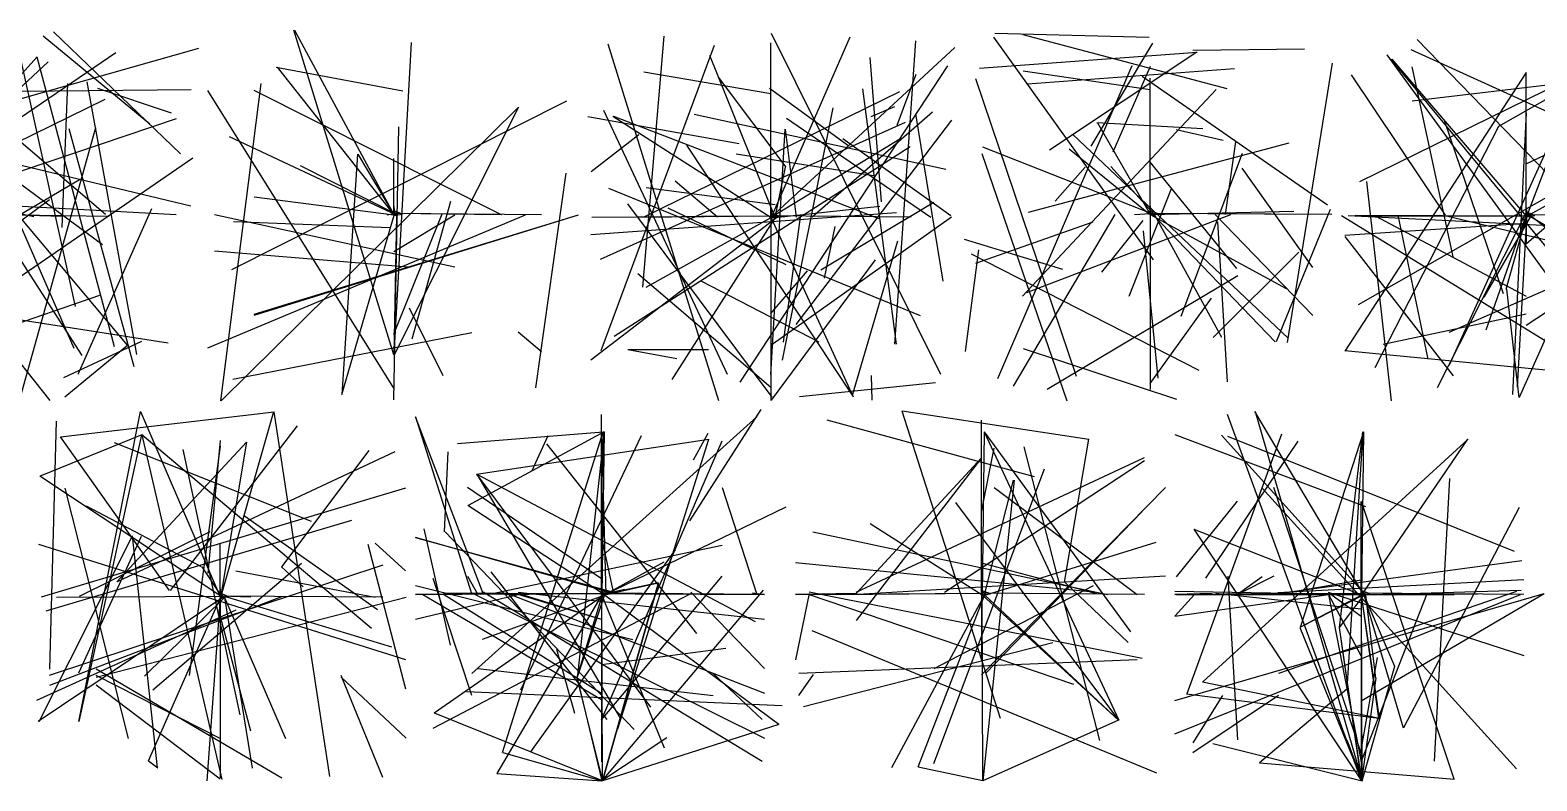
# Model space of a CAD drawing. Header units: metres. Extents: x 0 to 526, y -123 to 40.
# Drawn here: x 282.8 to 444.7, y -122.7 to -42 of the extents above; entities that cross this region are included whole.
import ezdxf

# ---------------------------------------------------------------- set-up
doc = ezdxf.new("R2010")
doc.units = ezdxf.units.M

msp = doc.modelspace()

# ---------------------------------------------------------------- linework, layer by layer
at = {"layer": 'MCD_Layer_33'}
for p, q in [((281.342041, -43.18042), (287.645752, -71.736328)), ((295.676758, -52.134888), (284.191162, -42.678711)), ((298.973877, -55.331299), (285.309937, -42.204468)), ((262.473633, -68.166992), (283.566772, -44.918701)), ((270.832397, -58.82312), (292.005493, -44.454834)), ((300.911743, -43.990967), (274.426758, -51.503174)), ((283.529541, -44.918701), (291.848633, -76.022827)), ((263.255493, -65.479004), (284.738647, -45.438721)), ((300.109741, -48.455078), (281.777832, -48.610718)), ((286.237671, -63.221313), (286.86145, -47.751953)), ((294.269897, -76.891968), (288.925659, -47.595703)), ((297.98999, -50.954468), (290.093872, -48.298828)), ((290.829956, -49.470703), (265.24585, -62.048828)), ((298.51001, -51.580078), (267.405884, -62.048828)), ((261.56604, -52.517578), (284.941895, -81.814453)), ((300.069458, -60.954468), (265.150024, -52.596313)), ((289.817383, -52.518799), (281.614258, -81.862671)), ((286.967041, -52.598755), (293.958008, -78.182861)), ((281.342041, -53.64917), (290.909912, -61.814453)), ((300.285522, -55.782959), (271.692383, -75.463135)), ((279.973633, -57.239258), (290.598633, -65.05481)), ((288.097412, -58.118774), (281.380493, -62.08667)), ((298.51001, -61.892578), (261.56604, -59.861328)), ((266.829712, -58.533203), (283.213989, -62.048218)), ((262.904541, -76.598999), (284.895508, -60.214722)), ((295.833008, -61.238892), (287.942993, -79.014771)), ((288.411133, -76.998779), (278.565552, -61.719238)), ((291.293823, -62.050049), (281.342041, -61.93042)), ((286.237671, -62.049438), (281.342041, -61.93042)), ((287.551758, -76.254761), (281.379883, -62.08667)), ((281.654541, -62.08667), (293.217041, -75.87085)), ((263.411133, -79.807007), (290.286133, -70.502808)), ((278.333008, -72.615234), (297.629272, -75.638916)), ((294.779541, -75.494873), (286.379883, -79.390747)), ((286.536133, -81.442749), (293.255493, -75.87085))]:
    msp.add_line(p, q, dxfattribs=at)
at = {"layer": 'MCD_Layer_34'}
for p, q in [((321.87207, -76.902344), (311.128662, -42.03479)), ((311.206787, -42.03479), (321.910522, -61.902344)), ((321.910522, -76.902344), (323.784912, -43.35437)), ((309.253662, -46.030762), (322.848022, -48.542358)), ((309.331787, -46.030762), (321.910522, -61.902344)), ((321.87207, -80.496094), (301.911743, -48.505127)), ((303.27832, -81.862671), (307.613037, -47.750732)), ((333.463867, -61.863892), (306.87207, -48.505127)), ((340.420044, -49.676392), (304.431885, -67.802612)), ((303.316772, -81.862671), (335.269287, -50.310547)), ((335.269287, -50.310547), (321.910522, -76.902344)), ((321.87207, -81.746094), (322.431763, -52.411377)), ((322.18457, -61.902344), (304.21582, -53.502686)), ((322.34082, -61.902344), (311.87207, -56.622803)), ((317.96582, -55.342896), (316.284302, -81.16687)), ((318.003052, -55.342896), (321.909302, -61.902344)), ((321.87207, -61.589844), (321.87207, -55.808594)), ((340.351685, -57.411377), (337.104004, -80.457642)), ((321.87207, -61.902344), (306.87207, -59.989502)), ((321.87207, -61.433594), (321.87207, -60.964844)), ((321.87207, -60.964844), (321.950195, -61.902344)), ((321.87207, -61.433594), (321.950195, -61.902344)), ((321.87207, -61.746094), (321.87207, -61.433594)), ((321.87207, -61.433594), (321.950195, -61.902344)), ((321.87207, -61.746094), (321.87207, -61.433594)), ((322.80957, -61.824219), (321.87207, -61.433594)), ((321.87207, -61.746094), (321.87207, -61.433594)), ((323.861816, -75.182373), (328.003052, -60.398438)), ((301.911743, -76.161377), (336.023682, -61.863892)), ((328.431519, -67.490112), (302.607544, -61.865112)), ((304.643677, -62.606689), (321.440552, -63.246948)), ((306.87207, -72.567627), (341.739624, -61.863892)), ((306.87207, -72.645752), (341.739624, -61.863892)), ((316.283691, -81.16687), (321.909302, -61.902344)), ((321.167725, -61.865112), (321.87207, -61.746094)), ((322.34082, -61.824219), (321.87207, -61.589844)), ((321.87207, -61.589844), (321.87207, -61.902344)), ((322.34082, -61.824219), (321.87207, -61.589844)), ((337.743652, -61.863892), (321.87207, -61.746094)), ((333.463867, -61.863892), (321.87207, -61.746094)), ((321.87207, -61.902344), (321.87207, -61.746094)), ((321.87207, -74.714844), (327.071655, -61.786377)), ((321.87207, -74.714844), (327.071655, -61.786377)), ((321.87207, -65.808594), (328.431519, -61.865112)), ((322.18457, -61.902344), (321.87207, -76.902344)), ((321.87207, -61.902344), (322.02832, -61.902344)), ((321.910522, -61.902344), (322.02832, -61.902344)), ((321.910522, -61.902344), (322.02832, -61.902344)), ((321.950195, -61.902344), (322.18457, -61.902344)), ((321.950195, -61.902344), (322.18457, -61.902344)), ((321.950195, -61.902344), (322.18457, -61.902344)), ((322.02832, -61.902344), (322.80957, -61.824219)), ((322.02832, -61.902344), (322.34082, -61.824219)), ((322.02832, -61.902344), (322.34082, -61.824219)), ((323.375977, -67.490723), (302.607544, -65.771362)), ((323.539551, -71.863892), (327.151611, -79.130737)), ((335.232056, -74.442627), (337.743652, -76.551392)), ((304.575928, -79.520752), (330.271729, -74.520752))]:
    msp.add_line(p, q, dxfattribs=at)
at = {"layer": 'MCD_Layer_35'}
for p, q in [((344.145264, -76.438477), (356.332764, -43.654663)), ((356.802124, -81.862671), (344.925903, -43.526489)), ((348.638672, -69.63855), (350.940918, -42.69458)), ((362.388672, -61.681396), (362.388672, -43.400146)), ((362.426514, -42.374146), (380.629639, -78.982422)), ((370.864014, -42.806274), (362.427124, -62.150146)), ((375.708374, -75.782349), (377.972168, -43.166382)), ((362.857422, -62.150146), (355.826172, -44.774658)), ((362.388672, -62.150146), (382.164673, -43.90918)), ((374.263672, -60.486328), (373.051514, -44.966309)), ((362.388672, -48.868896), (348.75647, -46.56665)), ((381.372437, -45.861694), (359.060425, -79.84729)), ((377.972168, -46.799805), (375.924438, -52.268555)), ((356.723389, -47.08667), (363.989624, -56.77417)), ((362.260498, -48.28479), (370.772461, -54.455444)), ((372.232422, -48.326294), (375.864014, -75.782349)), ((376.212524, -48.674805), (348.75647, -62.112305)), ((358.989014, -54.246704), (342.739624, -51.366455)), ((344.412598, -50.62793), (357.708496, -78.987305)), ((345.395264, -51.286499), (362.427124, -62.150146)), ((345.473389, -51.286499), (373.989624, -62.27832)), ((354.144043, -51.046631), (381.175903, -56.966431)), ((362.388672, -61.681396), (362.388672, -50.587646)), ((369.044556, -50.393555), (363.604492, -77.50293)), ((364.05249, -51.487305), (379.57251, -62.111694)), ((365.092529, -73.674194), (381.844238, -51.72168)), ((379.76416, -50.862915), (366.8125, -62.111694)), ((373.172363, -51.331055), (375.692505, -50.236694)), ((380.884155, -68.987305), (377.972168, -51.018555)), ((348.196167, -53.28418), (343.076538, -57.268555)), ((376.802124, -51.974365), (344.067139, -66.662476)), ((362.388672, -79.025146), (363.924316, -52.65918)), ((363.924316, -52.65918), (365.092529, -62.111694)), ((345.556396, -74.924805), (377.364258, -54.53418)), ((371.175293, -81.238281), (353.364624, -54.406616)), ((376.254028, -53.766357), (362.427124, -62.150146)), ((370.132202, -53.674805), (381.732544, -61.955444)), ((373.675903, -57.726318), (358.677124, -55.366699)), ((352.114014, -58.2146), (356.644653, -62.08667)), ((362.857422, -62.150146), (363.951172, -56.77417)), ((378.452515, -72.736694), (344.980225, -59.06604)), ((362.857422, -60.806152), (348.989014, -58.966553)), ((362.544922, -81.478149), (347.035278, -60.686523)), ((351.332764, -61.126587), (363.989014, -67.222168)), ((362.388672, -61.212646), (362.466797, -62.150146)), ((362.388672, -61.993896), (362.388672, -61.212646)), ((362.388672, -61.212646), (362.466797, -62.150146)), ((362.388672, -61.993896), (362.388672, -61.212646)), ((362.388672, -61.212646), (362.466797, -62.150146)), ((362.388672, -61.993896), (362.388672, -61.212646)), ((362.388672, -61.212646), (362.466797, -62.150146)), ((362.388672, -61.993896), (362.388672, -61.212646)), ((362.388672, -61.212646), (362.466797, -62.150146)), ((362.388672, -61.993896), (362.388672, -61.368896)), ((362.857422, -62.150146), (374.107422, -60.934326)), ((379.892334, -60.549194), (367.764648, -67.81543)), ((343.060669, -63.987305), (375.89209, -61.642944)), ((363.312134, -61.955444), (343.060669, -77.50354)), ((343.140625, -62.111694), (362.388672, -61.993896)), ((348.180298, -62.112915), (362.388672, -61.993896)), ((348.989014, -69.63855), (362.425903, -62.150146)), ((362.857422, -62.150146), (351.763672, -79.558594)), ((354.900269, -62.0354), (362.388672, -61.993896)), ((362.388672, -61.681396), (362.388672, -71.212646)), ((363.326172, -62.072021), (362.388672, -61.681396)), ((362.388672, -61.681396), (362.388672, -68.868896)), ((363.326172, -62.072021), (362.388672, -61.681396)), ((363.326172, -62.072021), (362.388672, -61.681396)), ((362.388672, -61.681396), (362.388672, -81.837646)), ((363.326172, -62.072021), (362.388672, -61.681396)), ((363.852295, -62.111694), (362.388672, -61.993896)), ((377.452148, -62.111694), (362.388672, -61.993896)), ((381.8125, -62.112915), (362.388672, -75.900146)), ((362.857422, -62.150146), (362.388672, -62.150146)), ((362.426514, -62.150146), (362.544922, -62.150146)), ((371.254639, -81.46228), (362.426514, -62.150146)), ((362.426514, -62.150146), (362.544922, -62.150146)), ((362.427124, -62.150146), (362.544922, -62.150146)), ((362.427124, -62.150146), (362.544922, -62.150146)), ((362.466797, -62.150146), (362.857422, -62.150146)), ((362.466797, -62.150146), (362.857422, -62.150146)), ((362.466797, -62.150146), (362.857422, -62.150146)), ((362.466797, -62.150146), (362.857422, -62.150146)), ((362.544922, -62.150146), (363.326172, -62.072021)), ((362.544922, -62.150146), (363.326172, -62.072021)), ((362.544922, -62.150146), (363.326172, -62.072021)), ((362.544922, -62.150146), (363.326172, -62.072021)), ((362.544922, -62.150146), (363.326172, -62.072021)), ((363.732666, -75.549805), (365.572266, -62.111694)), ((369.268555, -63.12854), (368.13208, -68.674194)), ((371.177124, -81.238281), (376.020264, -64.662354)), ((362.388672, -72.462646), (366.324219, -67.894165)), ((362.452148, -81.799194), (373.620361, -66.7229)), ((362.388672, -80.431396), (348.100342, -68.206055)), ((367.572388, -75.549805), (354.900269, -68.987915)), ((347.035889, -76.358521), (355.707153, -76.342651)), ((347.035889, -76.358521), (352.269653, -77.318604)), ((373.172363, -79.143555), (373.252319, -81.799194)), ((365.472778, -81.398193), (380.083374, -79.878418))]:
    msp.add_line(p, q, dxfattribs=at)
at = {"layer": 'MCD_Layer_36'}
for p, q in [((403.513184, -66.695435), (386.337891, -42.789185)), ((386.45752, -42.355835), (403.02063, -42.785522)), ((411.403198, -48.33606), (389.506226, -42.554199)), ((403.409424, -43.443481), (396.77063, -54.513428)), ((384.816895, -46.127808), (408.17688, -44.416992)), ((408.138428, -44.416992), (392.316895, -54.919922)), ((419.73877, -44.097168), (407.70752, -44.219238)), ((386.77063, -79.457275), (401.223145, -45.83606)), ((403.138428, -48.451416), (389.506226, -46.460449)), ((389.96582, -47.789185), (412.194214, -46.147949)), ((403.138428, -45.951416), (399.138184, -55.132935)), ((422.70752, -45.571777), (417.86438, -75.59314)), ((384.385986, -47.24292), (395.205078, -79.194824)), ((389.434204, -70.601074), (410.223389, -48.412964)), ((422.210083, -60.835449), (402.269287, -47.007324)), ((403.138428, -61.420166), (403.138428, -47.201416)), ((417.982178, -75.145142), (394.816895, -53.235962)), ((408.80188, -52.625), (397.39502, -52)), ((397.473145, -52), (403.17688, -61.888916)), ((405.950928, -52.704956), (410.98877, -53.8396)), ((403.607178, -61.888916), (385.169678, -54.609253)), ((418.05542, -54.194214), (390.018311, -61.61792)), ((394.42627, -54.803955), (403.17688, -61.888916)), ((412.322388, -54.038574), (411.187744, -61.850464)), ((385.05188, -55.28125), (394.191895, -81.862671)), ((403.138428, -56.263916), (412.402344, -67.632324)), ((413.027344, -55.287964), (406.434326, -72.788574)), ((396.14563, -56.753418), (392.941895, -60.403931)), ((403.607178, -61.888916), (398.919678, -56.673462)), ((403.138428, -61.576416), (403.138428, -56.888916)), ((420.610352, -67.554199), (413.027344, -56.850464)), ((400.897827, -70.601685), (405.447388, -59.037964)), ((403.138428, -60.951416), (403.216553, -61.888916)), ((403.138428, -61.732666), (403.138428, -60.951416)), ((403.138428, -60.951416), (403.216553, -61.888916)), ((403.138428, -61.732666), (403.138428, -60.951416)), ((403.138428, -60.951416), (403.216553, -61.888916)), ((403.138428, -61.732666), (403.138428, -60.951416)), ((403.138428, -61.420166), (403.138428, -72.982666)), ((404.075928, -61.810791), (403.138428, -61.420166)), ((404.075928, -61.810791), (403.138428, -61.420166)), ((403.138428, -61.420166), (403.216553, -61.888916)), ((403.138428, -61.420166), (403.138428, -80.638916)), ((403.138428, -61.732666), (403.138428, -61.420166)), ((404.075928, -61.810791), (403.138428, -61.420166)), ((422.473145, -61.304199), (416.691284, -75.521118)), ((384.42688, -67.073242), (397.002563, -62.622559)), ((388.474121, -80.288574), (399.396973, -61.851074)), ((389.882202, -70.210449), (411.791382, -61.850464)), ((397.954102, -68.02478), (402.404785, -62.476074)), ((401.444702, -61.851074), (403.138428, -61.732666)), ((422.671509, -61.850464), (403.138428, -61.732666)), ((403.723145, -61.77356), (403.138428, -61.732666)), ((421.583862, -61.850464), (403.138428, -61.732666)), ((418.566895, -61.51416), (403.175659, -61.888916)), ((403.175659, -61.888916), (403.294678, -61.888916)), ((417.784424, -69.822266), (403.17627, -61.888916)), ((403.17627, -61.888916), (403.294678, -61.888916)), ((403.17688, -61.888916), (403.294678, -61.888916)), ((403.17688, -61.888916), (403.294678, -61.888916)), ((403.216553, -61.888916), (403.607178, -61.888916)), ((403.216553, -61.888916), (403.607178, -61.888916)), ((403.216553, -61.888916), (403.450928, -61.888916)), ((403.216553, -61.888916), (403.607178, -61.888916)), ((403.294678, -61.888916), (404.075928, -61.810791)), ((403.294678, -61.888916), (404.075928, -61.810791)), ((403.294678, -61.888916), (404.075928, -61.810791)), ((403.294678, -61.888916), (403.607178, -61.810791)), ((403.450928, -61.888916), (416.575928, -75.521118)), ((403.607178, -61.888916), (410.794678, -75.009033)), ((420.610352, -72.710449), (410.107422, -61.850464)), ((411.431885, -79.819824), (410.418091, -62.632324)), ((383.164673, -64.506714), (393.729858, -67.71167)), ((402.39502, -63.582642), (403.95752, -79.424927)), ((383.294678, -76.553223), (384.73877, -65.630371)), ((383.916626, -66.069214), (408.353882, -78.569824)), ((419.11377, -65.88916), (409.894409, -75.061523)), ((412.550659, -68.414185), (392.08252, -80.641357)), ((403.138428, -80.013916), (409.746094, -70.835449)), ((389.506226, -76.226074), (405.959473, -81.694214))]:
    msp.add_line(p, q, dxfattribs=at)
at = {"layer": 'MCD_Layer_37'}
for p, q in [((431.811157, -43.032715), (458.255859, -70.296509)), ((428.568359, -44.680664), (454.270874, -80.080444)), ((459.037109, -81.511719), (429.036499, -45.164673)), ((429.114624, -45.164673), (443.568359, -62.040283)), ((431.145264, -44.116699), (449.193359, -52.328369)), ((443.529907, -46.571533), (424.058472, -76.533691)), ((424.753662, -46.846191), (434.848877, -61.924316)), ((460.405518, -46.220581), (431.298462, -49.658691)), ((435.689331, -66.378052), (431.304565, -45.986816)), ((443.529907, -61.571533), (443.529907, -46.571533)), ((425.675903, -58.298218), (447.708374, -47.480347)), ((449.145752, -47.314941), (435.273682, -78.018677)), ((440.599609, -52.344849), (449.036499, -47.552368)), ((449.114624, -47.552368), (443.568359, -62.040283)), ((460.873657, -51.377441), (425.489746, -71.533691)), ((443.529907, -50.907471), (442.080322, -81.16687)), ((455.989624, -51.75647), (442.787109, -81.497681)), ((443.529907, -56.415283), (453.241821, -51.768066)), ((427.317139, -78.264648), (440.598389, -52.344849)), ((434.779907, -51.832764), (441.067139, -70.328857)), ((443.529907, -61.571533), (443.529907, -56.415283)), ((443.529907, -65.009033), (453.225342, -56.533691)), ((453.723999, -56.424438), (443.567749, -62.040283)), ((426.380859, -58.311035), (429.036499, -81.862671)), ((443.529907, -61.102783), (443.608032, -62.040283)), ((443.529907, -61.884033), (443.529907, -61.102783)), ((443.529907, -61.102783), (443.608032, -62.040283)), ((443.529907, -61.884033), (443.529907, -61.102783)), ((443.529907, -61.102783), (443.608032, -62.040283)), ((443.529907, -61.884033), (443.529907, -61.102783)), ((443.529907, -61.102783), (443.608032, -62.040283)), ((443.529907, -61.884033), (443.529907, -61.102783)), ((447.271973, -76.455566), (423.70752, -62.001831)), ((443.529907, -62.821533), (424.07251, -64.111816)), ((454.66272, -63.489868), (424.40332, -62.001831)), ((425.153442, -62.002441), (443.977905, -62.001831)), ((425.169312, -61.924316), (443.977905, -62.001831)), ((427.305542, -62.003052), (443.529907, -70.634033)), ((433.022095, -77.396729), (429.769531, -61.925537)), ((433.998657, -80.416748), (443.567749, -61.592285)), ((453.813721, -66.533081), (434.842163, -62.002441)), ((443.998657, -62.040283), (438.998657, -70.728027)), ((443.645874, -61.592285), (439.193359, -74.265625)), ((441.380249, -69.880859), (443.567139, -62.040283)), ((442.592407, -80.400879), (443.645874, -61.592285)), ((443.529907, -61.571533), (443.529907, -62.821533)), ((444.467407, -61.962158), (443.529907, -61.571533)), ((444.467407, -61.962158), (443.529907, -61.571533)), ((443.529907, -61.571533), (443.529907, -65.009033)), ((444.467407, -61.962158), (443.529907, -61.571533)), ((443.977905, -62.001831), (443.529907, -61.884033)), ((443.977905, -62.001831), (443.529907, -61.884033)), ((453.737427, -62.003052), (443.529907, -61.884033)), ((462.537476, -62.001831), (443.529907, -61.884033)), ((461.453491, -62.001831), (443.529907, -73.759033)), ((443.998657, -62.040283), (443.529907, -62.040283)), ((443.998657, -62.040283), (443.529907, -62.040283)), ((443.567139, -62.040283), (443.686157, -62.040283)), ((443.567749, -61.592285), (459.349609, -74.271729)), ((443.567749, -62.040283), (443.686157, -62.040283)), ((443.568359, -62.040283), (443.686157, -62.040283)), ((443.568359, -62.040283), (443.686157, -62.040283)), ((443.608032, -62.040283), (443.998657, -62.040283)), ((443.608032, -62.040283), (443.998657, -62.040283)), ((443.608032, -62.040283), (443.998657, -62.040283)), ((443.608032, -62.040283), (443.998657, -62.040283)), ((443.686157, -62.040283), (444.467407, -61.962158)), ((443.686157, -62.040283), (444.467407, -61.962158)), ((443.686157, -62.040283), (444.467407, -61.962158)), ((443.686157, -62.040283), (444.467407, -61.962158)), ((443.998657, -62.040283), (458.686157, -70.721313)), ((424.058472, -64.189941), (435.689331, -79.190552)), ((458.017822, -64.501831), (435.241333, -74.503052)), ((442.785278, -81.497681), (441.458374, -69.880859)), ((443.529907, -72.548096), (428.173462, -75.800659)), ((424.07251, -76.455566), (460.405518, -79.970581))]:
    msp.add_line(p, q, dxfattribs=at)
at = {"layer": 'MCD_Layer_46'}
for p, q in [((284.913818, -110.682495), (285.657837, -84.04187)), ((286.060669, -85.74231), (309.030029, -83.050049)), ((288.054077, -116.29834), (294.654419, -83.002441)), ((294.653809, -83.002441), (303.248779, -102.985962)), ((308.951294, -83.050049), (303.246948, -102.985962)), ((308.991577, -83.050049), (314.966919, -122.21814)), ((294.810059, -85.502441), (283.873779, -89.96228)), ((297.780029, -102.250488), (286.060669, -85.74231)), ((288.092529, -116.29834), (294.810669, -85.502441)), ((319.498779, -106.314209), (294.810059, -85.502441)), ((294.810669, -85.502441), (303.405029, -122.537964)), ((311.491577, -84.538086), (297.857544, -102.250488)), ((313.033936, -94.82373), (291.882202, -86.38623)), ((292.116577, -101.290405), (306.060669, -86.302002)), ((321.998169, -87.354248), (292.154419, -101.290405)), ((305.357544, -115.593994), (299.262573, -87.098511)), ((303.210327, -86.735962), (299.88208, -111.38623)), ((303.210327, -86.110962), (301.898071, -100.370605)), ((306.060669, -86.302002), (303.248779, -102.985962)), ((319.185669, -87.210205), (309.810669, -99.690063)), ((303.522827, -102.985962), (283.835327, -89.96228)), ((323.14624, -91.22937), (283.978149, -102.94812)), ((286.529419, -91.226318), (293.326294, -118.154419)), ((301.216919, -99.706543), (288.873169, -93.162354)), ((284.514038, -104.432495), (317.385742, -94.66687)), ((320.122559, -104.298218), (305.825684, -94.25)), ((283.793823, -116.306274), (293.795044, -96.362427)), ((288.04187, -111.07373), (294.761841, -96.38623)), ((302.12207, -95.918701), (288.074219, -102.870605)), ((296.491577, -121.282471), (293.795044, -96.362427)), ((283.713867, -97.244995), (323.14624, -109.668091)), ((303.210327, -102.673462), (303.210327, -97.204712)), ((319.097778, -97.244995), (323.14624, -112.793091)), ((323.14624, -100.13562), (319.894287, -97.16626)), ((320.693848, -99.51001), (284.858276, -111.38562)), ((311.946289, -99.35498), (295.978271, -112.949341)), ((303.325684, -102.761963), (301.294434, -99.706543)), ((304.905884, -100.13562), (319.894287, -102.94751)), ((309.810059, -99.690063), (312.154419, -101.850098)), ((303.522827, -102.985962), (283.679077, -116.306274)), ((284.913818, -112.401245), (309.833862, -102.871216)), ((285.657837, -102.94812), (303.210327, -102.829712)), ((289.897949, -111.54187), (323.193848, -102.94751)), ((303.679077, -102.985962), (295.085327, -111.434448)), ((295.513794, -120.538452), (303.248169, -102.985962)), ((301.841919, -122.690552), (303.248169, -102.985962)), ((303.210327, -102.829712), (303.210327, -102.048462)), ((303.210327, -102.048462), (303.288452, -102.985962)), ((303.210327, -102.829712), (303.210327, -102.048462)), ((303.210327, -102.048462), (303.288452, -102.985962)), ((303.210327, -102.829712), (303.210327, -102.048462)), ((303.210327, -102.048462), (303.288452, -102.985962)), ((303.210327, -102.517212), (303.288452, -102.985962)), ((303.210327, -102.517212), (303.210327, -109.704712)), ((304.147827, -102.907837), (303.210327, -102.517212)), ((303.210327, -102.517212), (303.288452, -102.985962)), ((303.210327, -102.829712), (303.210327, -102.517212)), ((304.147827, -102.907837), (303.210327, -102.517212)), ((303.210327, -102.517212), (303.210327, -107.048462)), ((303.210327, -102.829712), (303.210327, -102.517212)), ((303.210327, -102.673462), (303.210327, -114.079712)), ((303.679077, -102.907837), (303.210327, -102.673462)), ((303.210327, -102.673462), (303.210327, -122.360962)), ((303.679077, -102.907837), (303.210327, -102.673462)), ((306.506226, -102.94812), (303.210327, -102.829712)), ((320.693848, -102.94751), (303.210327, -102.829712)), ((320.693848, -102.94751), (303.210327, -102.829712)), ((303.434326, -102.870605), (303.210327, -102.829712)), ((303.247559, -102.985962), (303.366577, -102.985962)), ((303.247559, -102.985962), (303.366577, -102.985962)), ((303.248779, -102.985962), (303.366577, -102.985962)), ((303.248779, -102.985962), (303.366577, -102.985962)), ((303.288452, -102.985962), (303.679077, -102.985962)), ((303.288452, -102.985962), (303.679077, -102.985962)), ((303.288452, -102.985962), (303.522827, -102.985962)), ((303.288452, -102.985962), (303.679077, -102.985962)), ((303.288452, -102.985962), (303.522827, -102.985962)), ((303.325073, -102.985962), (303.366577, -102.985962)), ((303.366577, -102.985962), (304.147827, -102.907837)), ((303.366577, -102.985962), (303.679077, -102.907837)), ((303.366577, -102.985962), (303.679077, -102.907837)), ((303.366577, -102.985962), (303.679077, -102.907837)), ((303.366577, -102.985962), (304.147827, -102.907837)), ((303.679077, -102.985962), (306.647827, -121.338013)), ((303.679077, -102.985962), (310.241577, -118.12207)), ((321.658203, -108.338745), (303.945801, -102.94812)), ((304.905884, -104.35437), (283.505737, -114.04187)), ((303.210327, -105.017212), (306.489746, -117.32312)), ((309.833862, -122.402466), (289.890015, -110.682495)), ((303.210327, -118.142212), (289.897949, -111.38562)), ((320.693848, -122.32251), (316.234009, -111.38623)), ((316.234009, -111.54248), (323.193848, -118.10376)), ((303.210327, -122.517212), (289.890015, -112.401245)), ((295.513794, -120.538452), (296.529419, -121.282471))]:
    msp.add_line(p, q, dxfattribs=at)
at = {"layer": 'MCD_Layer_47'}
for p, q in [((324.193848, -83.5896), (330.27356, -102.65271)), ((331.473511, -102.574585), (324.193848, -83.59082)), ((360.893677, -83.5896), (330.27356, -111.168335)), ((344.193848, -102.378052), (344.193848, -83.315552)), ((344.193848, -102.378052), (344.193848, -83.628052)), ((361.309326, -82.80835), (353.633545, -94.763306)), ((328.725098, -86.450928), (344.387939, -85.190552)), ((344.466064, -85.190552), (329.8573, -93.090942)), ((333.568848, -119.651001), (344.386719, -85.190552)), ((348.449829, -85.630615), (335.4823, -112.93103)), ((336.7323, -89.347046), (338.450439, -85.575073)), ((344.466064, -85.190552), (341.57605, -111.651123)), ((344.193848, -85.346802), (344.673584, -102.65271)), ((344.466064, -85.190552), (344.2323, -102.690552)), ((344.466064, -85.190552), (344.2323, -102.690552)), ((344.387329, -85.190552), (344.2323, -102.690552)), ((344.387939, -85.190552), (344.2323, -102.690552)), ((354.07605, -88.194702), (355.637939, -85.318726)), ((327.313354, -95.93396), (327.713745, -87.34082)), ((330.756348, -89.730957), (355.716064, -85.990723)), ((338.293579, -86.471069), (354.38855, -106.850708)), ((344.193848, -116.128052), (357.153442, -86.168335)), ((345.949829, -117.090576), (355.716064, -85.990723)), ((330.756348, -89.730957), (349.466064, -114.77063)), ((330.794189, -89.730957), (346.184814, -115.970581)), ((330.7948, -89.730957), (360.716064, -105.570801)), ((344.193848, -100.971802), (329.793823, -91.168335)), ((357.153442, -91.168335), (360.893677, -102.6521)), ((344.506348, -102.690552), (329.818848, -93.090942)), ((344.506348, -102.690552), (364.037598, -93.250854)), ((324.193848, -96.55835), (345.473755, -102.418335)), ((345.473755, -102.574585), (324.193848, -96.55957)), ((327.953613, -108.12146), (325.15332, -95.62207)), ((327.393311, -95.93457), (347.713745, -117.18396)), ((344.193848, -96.596802), (345.473755, -102.574585)), ((344.193848, -102.378052), (344.193848, -96.596802)), ((357.153442, -97.418335), (332.11377, -102.65271)), ((352.121094, -97.862671), (336.57605, -119.571045)), ((332.289551, -100.231445), (344.757812, -116.0896)), ((344.506348, -102.690552), (350.912598, -99.170654)), ((324.193848, -101.71582), (347.553833, -107.49646)), ((330.27356, -113.512085), (326.113403, -100.93457)), ((329.793823, -100.699585), (330.913818, -102.65332)), ((344.193848, -116.128052), (357.153442, -100.699585)), ((344.193848, -101.753052), (344.271973, -102.690552)), ((344.193848, -102.534302), (344.193848, -101.753052)), ((350.32605, -101.410645), (344.309814, -122.690552)), ((344.309814, -122.690552), (350.324829, -101.410645)), ((350.287598, -101.410645), (344.309814, -102.690552)), ((344.506348, -102.690552), (350.287598, -101.410645)), ((324.193848, -102.65332), (344.193848, -102.534302)), ((324.193848, -102.6521), (344.193848, -102.534302)), ((324.193848, -102.65332), (344.193848, -102.534302)), ((335.233276, -102.574585), (324.193848, -102.6521)), ((328.83374, -102.65271), (324.193848, -102.65332)), ((324.193848, -105.30957), (335.233276, -102.65271)), ((324.993408, -102.65332), (324.193848, -102.65332)), ((324.993408, -102.65332), (344.193848, -113.940552)), ((326.113403, -117.02832), (353.793457, -102.574585)), ((344.506348, -102.690552), (326.225098, -115.410889)), ((327.233398, -102.497681), (361.693848, -102.6521)), ((344.193848, -113.315552), (327.233398, -102.653931)), ((330.27356, -102.49646), (361.693848, -118.12085)), ((344.662598, -102.690552), (331.381348, -107.490967)), ((361.453369, -120.62085), (331.473511, -102.418335)), ((344.231689, -102.690552), (332.943848, -121.890991)), ((333.793457, -102.65332), (344.193848, -102.534302)), ((333.953369, -102.49707), (361.693848, -113.2771)), ((335.233276, -102.418335), (361.693848, -105.30835)), ((344.193848, -105.346802), (335.233276, -102.574585)), ((344.193848, -105.346802), (335.233276, -102.574585)), ((344.193848, -105.346802), (335.233276, -102.65271)), ((344.506348, -102.690552), (341.537598, -111.651123)), ((344.506348, -102.690552), (341.537598, -111.651123)), ((341.537598, -111.651123), (344.309814, -102.690552)), ((344.193848, -102.221802), (344.271973, -102.690552)), ((344.193848, -102.221802), (344.193848, -120.659302)), ((344.193848, -102.534302), (344.193848, -102.221802)), ((345.131348, -102.612427), (344.193848, -102.221802)), ((344.193848, -102.221802), (344.271973, -102.690552)), ((344.193848, -102.534302), (344.193848, -102.221802)), ((344.193848, -102.221802), (344.271973, -102.690552)), ((344.193848, -102.221802), (344.193848, -117.065552)), ((344.193848, -102.534302), (344.193848, -102.221802)), ((344.193848, -102.534302), (344.193848, -102.221802)), ((344.193848, -102.221802), (344.271973, -102.690552)), ((344.193848, -102.221802), (344.271973, -102.690552)), ((344.193848, -102.221802), (344.193848, -110.346802)), ((344.193848, -102.534302), (344.193848, -102.221802)), ((344.193848, -102.221802), (344.271973, -102.690552)), ((344.193848, -102.534302), (344.193848, -102.221802)), ((345.131348, -102.612427), (344.193848, -102.221802)), ((344.193848, -102.221802), (344.271973, -102.690552)), ((344.193848, -102.534302), (344.193848, -102.221802)), ((345.131348, -102.612427), (344.193848, -102.221802)), ((344.193848, -102.221802), (344.271973, -102.690552)), ((344.193848, -102.534302), (344.193848, -102.221802)), ((344.193848, -102.378052), (344.193848, -105.346802)), ((344.662598, -102.612427), (344.193848, -102.378052)), ((344.662598, -102.612427), (344.193848, -102.378052)), ((344.193848, -102.378052), (344.193848, -111.440552)), ((344.662598, -102.612427), (344.193848, -102.378052)), ((344.662598, -102.612427), (344.193848, -102.378052)), ((344.662598, -102.612427), (344.193848, -102.378052)), ((344.193848, -102.378052), (344.193848, -113.940552)), ((361.693848, -102.6521), (344.193848, -102.534302)), ((361.693848, -102.6521), (344.193848, -102.534302)), ((360.41333, -102.6521), (344.193848, -102.534302)), ((349.021729, -102.6521), (344.193848, -102.534302)), ((344.193848, -102.690552), (344.193848, -102.534302)), ((345.473755, -102.574585), (344.193848, -102.690552)), ((344.231079, -102.690552), (344.193848, -102.690552)), ((344.193848, -102.690552), (344.350098, -102.690552)), ((344.309814, -122.690552), (344.231079, -102.690552)), ((350.950439, -119.170654), (344.231079, -102.690552)), ((344.231079, -102.690552), (344.350098, -102.690552)), ((344.231079, -102.690552), (344.350098, -102.690552)), ((344.231079, -102.690552), (344.350098, -102.690552)), ((344.309814, -122.690552), (344.231079, -102.690552)), ((361.574829, -102.210815), (344.231689, -122.690552)), ((344.231689, -102.690552), (344.350098, -102.690552)), ((346.652954, -102.126587), (344.2323, -102.690552)), ((344.2323, -102.690552), (344.350098, -102.690552)), ((344.2323, -102.690552), (344.350098, -102.690552)), ((344.2323, -102.690552), (344.350098, -102.690552)), ((344.2323, -102.690552), (344.350098, -102.690552)), ((344.271973, -102.690552), (344.506348, -102.690552)), ((344.271973, -102.690552), (344.506348, -102.690552)), ((344.271973, -102.690552), (344.506348, -102.690552)), ((344.271973, -102.690552), (344.506348, -102.690552)), ((344.271973, -102.690552), (344.662598, -102.690552)), ((344.271973, -102.690552), (344.506348, -102.690552)), ((344.271973, -102.690552), (344.506348, -102.690552)), ((344.271973, -102.690552), (344.506348, -102.690552)), ((344.271973, -102.690552), (344.506348, -102.690552)), ((344.350098, -102.690552), (345.131348, -102.612427)), ((344.350098, -102.690552), (344.662598, -102.612427)), ((344.350098, -102.690552), (345.131348, -102.612427)), ((344.350098, -102.690552), (344.662598, -102.612427)), ((344.350098, -102.690552), (344.662598, -102.612427)), ((344.350098, -102.690552), (345.131348, -102.612427)), ((344.350098, -102.690552), (344.662598, -102.612427)), ((344.350098, -102.690552), (344.662598, -102.612427)), ((344.350098, -102.690552), (344.662598, -102.612427)), ((344.506348, -102.690552), (363.256348, -116.61084)), ((353.793457, -102.418335), (361.693848, -110.62085)), ((360.433472, -102.49646), (361.693848, -102.6521)), ((344.193848, -110.190552), (357.537354, -108.43396)), ((341.313599, -115.46521), (339.393433, -108.59082)), ((330.913818, -110.62207), (356.193359, -113.512085)), ((341.537598, -111.651123), (344.309814, -122.690552)), ((341.574829, -111.651123), (344.231689, -122.690552)), ((356.193359, -111.168335), (361.453369, -116.0896)), ((329.700439, -113.090942), (363.606079, -114.594849)), ((344.309814, -122.690552), (326.262329, -115.410889)), ((345.912598, -117.090576), (346.184814, -115.970581)), ((344.231689, -122.690552), (363.2948, -116.61084)), ((351.225098, -118.050659), (344.231689, -122.690552)), ((333.6073, -119.651001), (344.230469, -122.690552)), ((332.943848, -121.890991), (344.231079, -122.690552))]:
    msp.add_line(p, q, dxfattribs=at)
at = {"layer": 'MCD_Layer_48'}
for p, q in [((368.397583, -83.90332), (390.669312, -89.99646)), ((376.443848, -82.93103), (387.028564, -115.970581)), ((376.481079, -82.93103), (396.559814, -85.990723)), ((385.037598, -102.378052), (385.037598, -83.940552)), ((385.309814, -85.190552), (385.07605, -102.690552)), ((385.309204, -85.190552), (385.07605, -102.690552)), ((385.309204, -85.190552), (401.01355, -106.690796)), ((385.309814, -85.190552), (399.76355, -116.170776)), ((385.037598, -102.221802), (385.037598, -86.753052)), ((385.037598, -93.784302), (386.397461, -86.949585)), ((397.731689, -118.338745), (389.606079, -86.786621)), ((393.943848, -101.330688), (396.559814, -85.990723)), ((371.557373, -102.418335), (402.537598, -87.9646)), ((385.037598, -88.003052), (371.557373, -102.574585)), ((385.037598, -88.003052), (371.557373, -102.574585)), ((385.037598, -88.003052), (371.557373, -105.46521)), ((381.037354, -102.418945), (402.537598, -88.2771)), ((385.037598, -102.378052), (385.037598, -88.003052)), ((379.881348, -120.835083), (391.794189, -89.170654)), ((388.51355, -90.370605), (385.152954, -122.690552)), ((385.350098, -102.690552), (388.475098, -90.370605)), ((385.037598, -111.284302), (404.797119, -91.168335)), ((386.397461, -91.168335), (401.737427, -102.6521)), ((399.762939, -116.170776), (382.262939, -92.771118)), ((385.437378, -111.168335), (402.297119, -93.74585)), ((373.044189, -95.026978), (385.075439, -102.690552)), ((366.893066, -95.93396), (398.557495, -102.65271)), ((385.506348, -102.690552), (403.787598, -97.058838)), ((365.037598, -99.2146), (397.357544, -102.418945)), ((385.037598, -99.253052), (397.357544, -102.575195)), ((404.797119, -100.699585), (371.757568, -102.65332)), ((379.917358, -110.62207), (397.037109, -101.716431)), ((385.037598, -101.753052), (385.115723, -102.690552)), ((393.9823, -101.330688), (400.778564, -107.810791)), ((365.037598, -102.65332), (385.037598, -102.534302)), ((366.51709, -102.574585), (365.037598, -109.68457)), ((371.557373, -102.574585), (365.037598, -102.6521)), ((394.957031, -112.34021), (366.437134, -102.65271)), ((402.297119, -109.5271), (366.51709, -102.418335)), ((369.389404, -102.65332), (385.037598, -102.534302)), ((385.350098, -102.690552), (375.350098, -121.291016)), ((385.350098, -102.690552), (378.162598, -121.21106)), ((385.037598, -102.221802), (385.115723, -102.690552)), ((385.037598, -102.221802), (385.037598, -109.565552)), ((385.037598, -102.534302), (385.037598, -102.221802)), ((385.975098, -102.612427), (385.037598, -102.221802)), ((385.037598, -102.221802), (385.115723, -102.690552)), ((385.037598, -102.534302), (385.037598, -102.221802)), ((385.037598, -102.221802), (385.115723, -102.690552)), ((385.037598, -102.534302), (385.037598, -102.221802)), ((385.975098, -102.612427), (385.037598, -102.221802)), ((385.037598, -102.534302), (385.037598, -102.221802)), ((385.037598, -102.221802), (385.115723, -102.690552)), ((385.506348, -102.612427), (385.037598, -102.378052)), ((385.506348, -102.612427), (385.037598, -102.378052)), ((402.537598, -102.6521), (385.037598, -102.534302)), ((402.537598, -102.6521), (385.037598, -102.534302)), ((385.037598, -102.690552), (385.037598, -102.534302)), ((385.153564, -102.690552), (385.037598, -102.690552)), ((385.153564, -122.690552), (385.074829, -102.690552)), ((385.074829, -102.690552), (385.193848, -102.690552)), ((385.075439, -102.690552), (385.193848, -102.690552)), ((385.075439, -102.690552), (399.725098, -116.170776)), ((385.07605, -102.690552), (385.193848, -102.690552)), ((385.07605, -102.690552), (385.193848, -102.690552)), ((385.115723, -102.690552), (385.350098, -102.690552)), ((385.115723, -102.690552), (385.350098, -102.690552)), ((385.115723, -102.690552), (385.350098, -102.690552)), ((385.115723, -102.690552), (385.350098, -102.690552)), ((385.193848, -102.690552), (385.975098, -102.612427)), ((385.193848, -102.690552), (385.506348, -102.612427)), ((385.193848, -102.690552), (385.975098, -102.612427)), ((385.193848, -102.690552), (385.506348, -102.612427)), ((385.350098, -102.690552), (399.725098, -116.170776)), ((366.794189, -106.530884), (403.824829, -121.834839)), ((365.893311, -114.68396), (392.701172, -107.80896)), ((401.737427, -109.68335), (365.397095, -111.168335)), ((365.397095, -113.512085), (366.957153, -111.24707)), ((399.725098, -116.170776), (385.153564, -122.690552)), ((385.153564, -122.690552), (378.199829, -121.21106))]:
    msp.add_line(p, q, dxfattribs=at)
at = {"layer": 'MCD_Layer_49'}
for p, q in [((425.834961, -122.690552), (411.459351, -83.314941)), ((426.109619, -102.690552), (414.390869, -83.010986)), ((414.428101, -83.010986), (425.913086, -122.690552)), ((405.797119, -85.4646), (426.276855, -93.200806)), ((417.241211, -85.43103), (407.085571, -113.322876)), ((426.265869, -102.690552), (410.797119, -85.554932)), ((442.276611, -98.043945), (411.477051, -85.699585)), ((426.069336, -85.190552), (419.273071, -106.21106)), ((423.491821, -106.203125), (425.991211, -85.190552)), ((425.991211, -85.190552), (424.273071, -112.84314)), ((426.069336, -85.190552), (425.835571, -102.690552)), ((408.803101, -112.050903), (437.319336, -85.990723)), ((409.116821, -100.930908), (419.037476, -86.21106)), ((437.241211, -85.990723), (425.835571, -102.690552)), ((435.286865, -90.210693), (433.647461, -120.58667)), ((415.164795, -91.24646), (442.496948, -121.4021)), ((425.797119, -119.721802), (416.436768, -91.168335)), ((405.964966, -100.77771), (412.51709, -92.65332)), ((425.797119, -102.378052), (425.797119, -92.690552)), ((435.797119, -122.522705), (425.834961, -92.690552)), ((442.788086, -93.330811), (430.366821, -117.01062)), ((425.797119, -102.378052), (425.797119, -94.878052)), ((407.828369, -95.634888), (425.834961, -102.690552)), ((407.828369, -95.634888), (425.834961, -122.690552)), ((425.797119, -102.221802), (425.797119, -98.159302)), ((443.056641, -99.05835), (418.117065, -102.418335)), ((425.797119, -102.221802), (425.797119, -99.096802)), ((411.477051, -100.699585), (412.51709, -118.27832)), ((416.436768, -100.699585), (412.51709, -102.65332)), ((415.164795, -100.77771), (412.51709, -102.65332)), ((443.297119, -101.0896), (416.845093, -102.49646)), ((425.797119, -101.128052), (416.845093, -102.65271)), ((425.797119, -101.753052), (425.875244, -102.690552)), ((425.797119, -102.534302), (425.797119, -101.753052)), ((425.797119, -101.753052), (425.875244, -102.690552)), ((418.117065, -102.574585), (405.797119, -102.34082)), ((405.797119, -102.65332), (425.797119, -102.534302)), ((405.797119, -102.65332), (425.797119, -102.534302)), ((405.797119, -102.65332), (425.797119, -102.534302)), ((422.276611, -102.574585), (405.797119, -102.6521)), ((409.796753, -102.574585), (405.797119, -102.65332)), ((405.797119, -114.05957), (445.476685, -102.574585)), ((422.284546, -102.65271), (405.797119, -102.6521)), ((407.901001, -102.65271), (405.797119, -104.99585)), ((405.797119, -104.99707), (422.284546, -102.65271)), ((405.797119, -117.65332), (442.932739, -102.65271)), ((405.964966, -102.65271), (435.797119, -102.6521)), ((425.797119, -104.253052), (410.196533, -102.574585)), ((442.496948, -102.3396), (416.917114, -111.168335)), ((426.109619, -102.690552), (419.234619, -106.21106)), ((425.913086, -102.690552), (419.234619, -106.21106)), ((422.276611, -102.418335), (443.297119, -109.2146)), ((425.797119, -109.253052), (422.276611, -102.574585)), ((425.797119, -109.253052), (422.276611, -102.574585)), ((425.797119, -105.034302), (422.284546, -102.49646)), ((422.284546, -102.65271), (425.797119, -120.659302)), ((426.109619, -102.690552), (423.453369, -106.203125)), ((425.797119, -102.221802), (425.875244, -102.690552)), ((425.797119, -102.534302), (425.797119, -102.221802)), ((426.734619, -102.612427), (425.797119, -102.221802)), ((425.797119, -102.221802), (425.875244, -102.690552)), ((425.797119, -102.534302), (425.797119, -102.221802)), ((425.797119, -102.221802), (425.875244, -102.690552)), ((425.797119, -102.534302), (425.797119, -102.221802)), ((425.797119, -102.221802), (425.875244, -102.690552)), ((425.797119, -102.534302), (425.797119, -102.221802)), ((425.797119, -102.534302), (425.797119, -102.221802)), ((425.797119, -102.221802), (425.875244, -102.690552)), ((425.797119, -102.534302), (425.797119, -102.221802)), ((425.797119, -102.221802), (425.875244, -102.690552)), ((425.797119, -102.378052), (425.797119, -109.253052)), ((426.265869, -102.612427), (425.797119, -102.378052)), ((426.265869, -102.612427), (425.797119, -102.378052)), ((425.797119, -102.378052), (425.797119, -121.440552)), ((426.265869, -102.612427), (425.797119, -102.378052)), ((425.797119, -102.378052), (425.797119, -105.034302)), ((426.265869, -102.612427), (425.797119, -102.378052)), ((426.265869, -102.612427), (425.797119, -102.378052)), ((426.265869, -102.612427), (425.797119, -102.378052)), ((443.297119, -102.6521), (425.797119, -102.534302)), ((438.276978, -102.65271), (425.797119, -102.534302)), ((443.297119, -102.6521), (425.797119, -102.534302)), ((435.15686, -102.6521), (425.797119, -102.534302)), ((425.797119, -102.690552), (425.797119, -102.534302)), ((425.797119, -114.096802), (445.476685, -102.574585)), ((432.852783, -102.65271), (425.797119, -102.690552)), ((425.797119, -120.659302), (432.852783, -102.65271)), ((425.834961, -102.690552), (425.797119, -102.690552)), ((425.913086, -102.690552), (425.797119, -102.690552)), ((425.913086, -122.690552), (425.834351, -102.690552)), ((425.834351, -102.690552), (425.953369, -102.690552)), ((425.834351, -102.690552), (425.953369, -102.690552)), ((427.709961, -115.970581), (425.834351, -102.690552)), ((427.788086, -115.970581), (425.834351, -102.690552)), ((425.834351, -102.690552), (425.953369, -102.690552)), ((425.834961, -122.690552), (425.835571, -102.690552)), ((425.835571, -102.690552), (425.953369, -102.690552)), ((425.835571, -102.690552), (425.953369, -102.690552)), ((425.835571, -102.690552), (425.953369, -102.690552)), ((425.875244, -102.690552), (426.109619, -102.690552)), ((425.875244, -102.690552), (426.109619, -102.690552)), ((425.875244, -102.690552), (426.109619, -102.690552)), ((425.875244, -102.690552), (426.265869, -102.690552)), ((425.875244, -102.690552), (426.109619, -102.690552)), ((425.875244, -102.690552), (426.109619, -102.690552)), ((425.875244, -102.690552), (426.109619, -102.690552)), ((425.912476, -102.690552), (425.953369, -102.690552)), ((425.953369, -102.690552), (426.734619, -102.612427)), ((425.953369, -102.690552), (426.265869, -102.612427)), ((425.953369, -102.690552), (426.265869, -102.612427)), ((425.953369, -102.690552), (426.265869, -102.612427)), ((425.953369, -102.690552), (426.265869, -102.612427)), ((425.953369, -102.690552), (426.265869, -102.612427)), ((425.953369, -102.690552), (426.734619, -102.612427)), ((426.109619, -102.690552), (442.984619, -102.210815)), ((426.109619, -102.690552), (429.390869, -110.370605)), ((426.109619, -102.690552), (430.328369, -117.01062)), ((426.265869, -102.690552), (427.359619, -111.642578)), ((419.234619, -106.21106), (425.913086, -122.690552)), ((423.453369, -106.203125), (425.834961, -122.690552)), ((425.834961, -122.690552), (423.490601, -106.203125)), ((425.797119, -119.409302), (427.556763, -109.450195)), ((427.396851, -111.642578), (425.834961, -122.690552)), ((425.913086, -122.690552), (429.428101, -110.370605)), ((408.765869, -112.050903), (427.788086, -115.970581)), ((424.271851, -112.84314), (414.897461, -120.770996)), ((407.047119, -113.322876), (427.709961, -115.970581)), ((416.917114, -113.512085), (407.716675, -119.68457)), ((410.916748, -113.512085), (407.716675, -118.59082)), ((409.859619, -118.690918), (425.913086, -122.690552)), ((424.273071, -118.291138), (425.913086, -122.690552)), ((414.897461, -120.770996), (435.834351, -122.522705))]:
    msp.add_line(p, q, dxfattribs=at)

doc.saveas('drawing.dxf')
